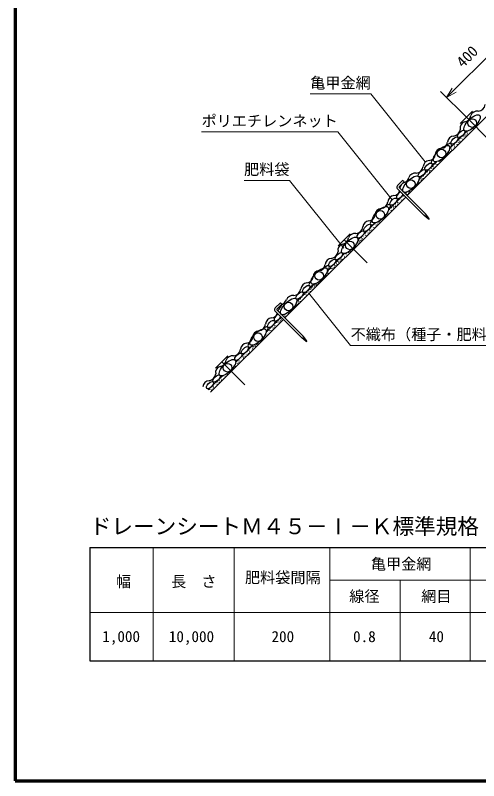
# Model space of a CAD drawing. Units: millimetres, scale not verified. Extents: x 200 to 8200, y 200 to 5838.
# Drawn here: x 200 to 2343, y 200 to 3739 of the extents above; entities that cross this region are included whole.
import ezdxf
from ezdxf.enums import TextEntityAlignment as Align

# ---------------------------------------------------------------- set-up
doc = ezdxf.new("R2010")
doc.units = ezdxf.units.MM
doc.header["$LTSCALE"] = 20
doc.layers.add('C-MTR', color=5, linetype='Continuous')
doc.layers.add('C-MTR-TXT', color=5, linetype='Continuous')
for name, color, linetype, lineweight in [('C-MTR-FRAM', 5, 'Continuous', 25), ('C-MTR-LINE', 5, 'Continuous', 13), ('C-STR', 1, 'Continuous', 25), ('C-STR-DIM', 1, 'Continuous', 13), ('C-STR-HTXT', 1, 'Continuous', 13), ('C-TTL', 2, 'Continuous', 70)]:
    doc.layers.add(name, color=color, linetype=linetype, lineweight=lineweight)
doc.styles.add('ＭＳ ゴシック', font='')
doc.styles.get('ＭＳ ゴシック').set_extended_font_data('MS Gothic')

msp = doc.modelspace()

# ---------------------------------------------------------------- linework, layer by layer
at = {"layer": 'C-MTR-FRAM'}
for p, q in [((544.33, 1277.72), (4150.03, 1277.72)), ((545.14, 1277.72), (545.14, 754.72)), ((545.14, 754.72), (4150.03, 754.72))]:
    msp.add_line(p, q, dxfattribs=at)
at = {"layer": 'C-MTR-LINE'}
for p, q in [((836.84, 1277.72), (836.84, 754.72)), ((1212.76, 1277.72), (1212.76, 754.72)), ((1655.3, 1277.72), (1655.3, 754.72)), ((2303.77, 1277.72), (2303.77, 754.72)), ((1655.3, 1127.72), (4150.03, 1127.72)), ((1979.54, 1127.72), (1979.54, 754.72)), ((545.14, 977.72), (4150.03, 977.72))]:
    msp.add_line(p, q, dxfattribs=at)
at = {"layer": 'C-STR', "color": 7}
for p, q in [((2011.87, 2905.36), (2571.09, 3464.59)), ((2314.15, 3296.05), (2257.58, 3239.48)), ((2391.93, 3161.7), (2285.86, 3267.77)), ((2208.66, 3123.37), (2288.84, 3203.55)), ((2067.24, 2981.94), (2147.42, 3062.13)), ((1968.08, 2952.47), (1991.37, 2975.78)), ((1997.74, 2969.41), (1991.37, 2975.78)), ((1966.22, 2938.05), (2090.08, 2814.27)), ((1976.19, 2940.81), (2096.44, 2820.63)), ((1997.74, 2969.41), (1976.49, 2948.15)), ((1925.81, 2840.52), (1994.8, 2909.5)), ((2001.26, 2915.97), (2006, 2920.71)), ((1446.18, 2339.68), (2005.41, 2898.9)), ((2109.88, 2798.72), (2090.08, 2814.27)), ((2112, 2800.84), (2096.44, 2820.63)), ((2109.88, 2798.72), (2114.48, 2796.24)), ((2114.48, 2796.24), (2112, 2800.84)), ((1784.39, 2699.1), (1864.58, 2779.29)), ((1749.29, 2729.54), (1692.72, 2672.97)), ((1827.07, 2595.19), (1721, 2701.26)), ((1642.97, 2557.68), (1723.16, 2637.87)), ((1501.55, 2416.26), (1581.73, 2496.44)), ((1402.4, 2386.79), (1425.69, 2410.09)), ((1432.05, 2403.73), (1425.69, 2410.09)), ((1400.54, 2372.36), (1524.39, 2248.58)), ((1410.51, 2375.12), (1530.75, 2254.95)), ((1432.05, 2403.73), (1410.81, 2382.47)), ((1360.13, 2274.84), (1429.11, 2343.82)), ((1435.58, 2350.29), (1440.31, 2355.02)), ((1102.73, 1996.23), (1439.72, 2333.22)), ((1544.19, 2233.03), (1524.39, 2248.58)), ((1546.31, 2235.15), (1530.75, 2254.95)), ((1544.19, 2233.03), (1548.79, 2230.56)), ((1548.79, 2230.56), (1546.31, 2235.15)), ((1218.71, 2133.42), (1298.89, 2213.6)), ((1183.03, 2164.42), (1126.46, 2107.86)), ((1260.81, 2030.07), (1154.75, 2136.14)), ((1092.12, 2006.83), (1157.47, 2072.18))]:
    msp.add_line(p, q, dxfattribs=at)
at = {"layer": 'C-STR', "color": 3}
for centre, radius in [((2312.39, 3241.24), 20), ((2170.97, 3099.82), 20), ((2196.34, 3095.35), 0.3), ((2029.55, 2958.4), 20), ((1888.13, 2816.98), 20), ((1746.7, 2675.55), 20), ((1605.28, 2534.13), 20), ((1463.86, 2392.71), 20), ((1322.44, 2251.29), 20), ((1181.02, 2109.87), 20)]:
    msp.add_circle(centre, radius, dxfattribs=at)
at = {"layer": 'C-STR', "color": 7}
for centre in [(2334.49, 3231.89), (2341.86, 3240.87), (2283.92, 3193.21), (2286.91, 3185.92), (2288.98, 3197.46), (2290.29, 3192.9), (2298.53, 3202.39), (2298.87, 3196.27), (2306.24, 3205.25), (2315.52, 3215.1), (2323.6, 3220.29), (2244.77, 3151.51), (2251.29, 3150.3), (2251.66, 3160.27), (2257.45, 3155.04), (2260.42, 3170.33), (2260.57, 3160.15), (2268.65, 3165.34), (2269.74, 3179.65), (2271.28, 3172.24), (2275.38, 3183.12), (2279.54, 3184.83), (2279.54, 3176.94), (2215.02, 3124.6), (2216.33, 3117.29), (2224.59, 3129.88), (2224.59, 3121.99), (2230.05, 3139.4), (2231.96, 3130.97), (2237.31, 3147.78), (2243.92, 3141.32), (2188.97, 3086.37), (2205.62, 3105.2), (2213.7, 3110.39), (2143.46, 3051.93), (2148.18, 3060.33), (2150.67, 3050.25), (2158.75, 3055.44), (2161.38, 3062.34), (2169.65, 3067.04), (2177.01, 3076.02), (2105.12, 3014.7), (2114.69, 3019.98), (2114.7, 3012.09), (2122.06, 3021.08), (2124.14, 3032.61), (2128.86, 3041.01), (2133.68, 3037.54), (2134.02, 3031.42), (2141.39, 3040.4), (2069.19, 2977.66), (2073.91, 2986.06), (2078.73, 2982.59), (2079.07, 2976.47), (2086.44, 2985.45), (2088.51, 2996.98), (2093.24, 3005.38), (2095.72, 2995.3), (2103.8, 3000.49), (2106.43, 3007.39), (2043.69, 2942.7), (2048.85, 2945.54), (2051.48, 2952.44), (2055.65, 2953.04), (2059.75, 2957.15), (2063.01, 2962.02), (2067.11, 2966.13), (1994.45, 2904.9), (2010.14, 2918.61), (2012.17, 2911.18), (2017.35, 2916.93), (2023.78, 2927.65), (2025.42, 2922.12), (2028.05, 2929.02), (2036.32, 2933.72), (1959.29, 2867.76), (1964.01, 2876.16), (1968.83, 2872.7), (1969.17, 2866.57), (1976.54, 2875.55), (1978.61, 2887.09), (1983.34, 2895.49), (1985.83, 2885.4), (1989.47, 2895.25), (1993.9, 2890.59), (2003.16, 2899.85), (1923.66, 2832.14), (1928.39, 2840.54), (1938.95, 2835.64), (1940.27, 2849.85), (1941.58, 2842.54), (1949.84, 2855.13), (1949.85, 2847.25), (1957.22, 2856.23), (1903.55, 2802.56), (1912.84, 2812.41), (1920.91, 2817.61), (1923.54, 2824.51), (1930.88, 2830.45), (1855.4, 2767.55), (1860.79, 2772.25), (1865.96, 2762.66), (1867.29, 2776.86), (1868.59, 2769.56), (1876.85, 2782.14), (1876.86, 2774.26), (1884.23, 2783.24), (1896.19, 2793.58), (1818.49, 2730.64), (1829.05, 2725.74), (1830.38, 2739.95), (1831.68, 2732.65), (1839.94, 2745.23), (1839.95, 2737.35), (1843.9, 2753.86), (1847.32, 2746.33), (1850.68, 2759.15), (1857.89, 2757.47), (1784.99, 2690.28), (1787.99, 2697.34), (1792.37, 2691.38), (1794.44, 2702.91), (1798.55, 2697.34), (1799.16, 2711.31), (1803.99, 2707.85), (1804.33, 2701.72), (1808.02, 2717.84), (1811.69, 2710.7), (1813.77, 2722.24), (1820.98, 2720.55), (1756.74, 2655.76), (1766.03, 2665.61), (1774.1, 2670.8), (1776.73, 2677.7), (1785, 2682.4), (1708.59, 2620.74), (1714.65, 2622.01), (1720.48, 2630.05), (1721.78, 2622.75), (1730.04, 2635.33), (1730.05, 2627.45), (1737.42, 2636.43), (1742.7, 2641.85), (1749.38, 2646.78), (1677.8, 2587.15), (1684.54, 2593.01), (1688.67, 2587.67), (1689.27, 2601.41), (1694.09, 2597.95), (1694.43, 2591.83), (1697.85, 2608.37), (1701.79, 2600.81), (1703.87, 2612.34), (1706.01, 2605.65), (1711.08, 2610.66), (1719.15, 2615.85), (1644.41, 2552.57), (1648.81, 2551.14), (1648.92, 2557.39), (1653.64, 2565.79), (1656.13, 2555.71), (1660.15, 2567.62), (1664.21, 2560.9), (1665.53, 2575.1), (1666.84, 2567.8), (1675.09, 2580.38), (1675.1, 2572.5), (1682.47, 2581.48), (1620.15, 2517.55), (1627.52, 2526.53), (1639.14, 2543), (1639.48, 2536.88), (1646.85, 2545.86), (1569.19, 2478.31), (1574.64, 2483.12), (1577.39, 2478.74), (1579.37, 2491.52), (1584.19, 2488.05), (1584.53, 2481.93), (1587.15, 2495.32), (1591.9, 2490.91), (1595.15, 2496.49), (1601.18, 2500.76), (1609.26, 2505.95), (1615.27, 2512.36), (1532.49, 2442.34), (1540, 2449.33), (1546.23, 2445.81), (1547.63, 2456.57), (1554.31, 2451), (1555.66, 2464.59), (1565.2, 2470.49), (1565.2, 2462.6), (1572.57, 2471.58), (1500.68, 2410.26), (1510.25, 2415.54), (1510.25, 2407.65), (1517.62, 2416.63), (1519.69, 2428.17), (1529.24, 2433.1), (1529.58, 2426.98), (1536.95, 2435.96), (1474.63, 2372.03), (1482, 2381.01), (1491.28, 2390.86), (1499.36, 2396.05), (1501.99, 2402.95), (1426.97, 2337.03), (1445.73, 2355.31), (1447.04, 2348), (1455.3, 2352.7), (1462.67, 2361.68), (1390.78, 2300.36), (1400.35, 2305.64), (1407.72, 2306.73), (1409.8, 2318.27), (1414.52, 2326.67), (1419.34, 2323.2), (1419.68, 2317.08), (1427.05, 2326.06), (1430.22, 2332.97), (1437.47, 2334.17), (1364.39, 2268.25), (1368.02, 2277.07), (1372.1, 2271.11), (1373.95, 2275.56), (1374.17, 2282.64), (1378.89, 2291.04), (1381.38, 2280.96), (1389.46, 2286.15), (1392.09, 2293.05), (1400.36, 2297.75), (1334.51, 2231.2), (1345.41, 2242.81), (1352.77, 2251.79), (1359.07, 2261.86), (1364.73, 2262.13), (1290.45, 2195.74), (1297.82, 2196.84), (1299.07, 2203.33), (1299.9, 2208.37), (1309.44, 2213.3), (1309.78, 2207.18), (1317.15, 2216.16), (1322.17, 2221.02), (1326.43, 2226.01), (1249.67, 2161.82), (1262.2, 2161.21), (1264.27, 2172.74), (1269, 2181.15), (1271.49, 2171.06), (1279.56, 2176.25), (1280.88, 2190.46), (1282.19, 2183.15), (1290.46, 2187.86), (1225.93, 2135.51), (1227.24, 2128.2), (1235.5, 2140.79), (1235.51, 2132.91), (1242.88, 2141.89), (1244.95, 2153.42), (1254.49, 2158.36), (1254.83, 2152.23), (1199.88, 2097.28), (1207.25, 2106.26), (1216.54, 2116.11), (1224.61, 2121.3), (1151.97, 2059.6), (1153.09, 2053.08), (1159.1, 2071.25), (1161.59, 2061.16), (1169.66, 2066.35), (1172.29, 2073.26), (1180.56, 2077.96), (1187.93, 2086.94), (1116.03, 2025.61), (1117.34, 2018.31), (1125.6, 2030.89), (1125.61, 2023.01), (1132.98, 2031.99), (1135.05, 2043.52), (1143.4, 2051.96), (1144.93, 2042.33), (1104.15, 2016.3), (1106.64, 2006.21), (1114.71, 2011.4)]:
    msp.add_circle(centre, 0.3, dxfattribs=at)
at = {"layer": 'C-STR'}
for centre, radius, start, end in [((2335.16, 3265.69), 30.42, 78.88791, 161.11209), ((2337.33, 3331.09), 35.75, 275.92465, 352.39909), ((2276.03, 3277.6), 30.42, 273.88791, 356.11209), ((2287.94, 3218.47), 30.42, 108.88791, 191.11209), ((2222.54, 3216.3), 35.75, 277.60091, 354.07535), ((2168.64, 3154.65), 30.42, 273.88791, 356.11209), ((2229.33, 3150.52), 30.42, 93.88791, 176.11209), ((2172.76, 3093.95), 30.42, 93.88791, 176.11209), ((2112.07, 3098.08), 30.42, 273.88791, 356.11209), ((2116.19, 3037.38), 30.42, 93.88791, 176.11209), ((2048.24, 2978.77), 30.42, 78.88791, 161.11209), ((2050.41, 3044.17), 35.75, 275.92465, 352.39909), ((1991.28, 2993.66), 28.63, 282.77892, 349.85859), ((2010.13, 2936.72), 31.6, 113.34722, 176.90965), ((1953.1, 2875.21), 30.42, 93.88791, 176.11209), ((1946.31, 2940.99), 35.75, 277.60091, 334.62419), ((1887.2, 2880.96), 35.75, 277.60091, 354.07535), ((1893.99, 2815.18), 30.42, 93.88791, 176.11209), ((1833.3, 2819.31), 30.42, 273.88791, 356.11209), ((1771.64, 2765.4), 35.75, 275.92465, 352.39909), ((1837.42, 2758.61), 30.42, 93.88791, 176.11209), ((1769.47, 2700), 30.42, 78.88791, 161.11209), ((1710.35, 2711.91), 30.42, 273.88791, 356.11209), ((1722.26, 2652.79), 30.42, 108.88791, 191.11209), ((1656.85, 2650.61), 35.75, 277.60091, 354.07535), ((1602.95, 2588.96), 30.42, 273.88791, 356.11209), ((1663.64, 2584.84), 30.42, 93.88791, 176.11209), ((1607.08, 2528.27), 30.42, 93.88791, 176.11209), ((1546.38, 2532.39), 30.42, 273.88791, 356.11209), ((1550.51, 2471.7), 30.42, 93.88791, 176.11209), ((1482.56, 2413.09), 30.42, 78.88791, 161.11209), ((1484.73, 2478.49), 35.75, 275.92465, 352.39909), ((1404.45, 2450.81), 56.66, 303.7058, 330.52677), ((1478.52, 2353.08), 66.15, 130.11633, 164.43043), ((1387.42, 2309.52), 30.42, 93.88791, 176.11209), ((1380.63, 2375.3), 35.75, 277.60091, 334.62419), ((1321.52, 2315.28), 35.75, 277.60091, 354.07535), ((1328.31, 2249.5), 30.42, 93.88791, 176.11209), ((1267.61, 2253.62), 30.42, 273.88791, 356.11209), ((1205.96, 2199.72), 35.75, 275.92465, 352.39909), ((1271.74, 2192.93), 30.42, 93.88791, 176.11209), ((1203.79, 2134.32), 30.42, 78.88791, 161.11209), ((1144.66, 2146.23), 30.42, 273.88791, 356.11209), ((1156.57, 2087.1), 30.42, 108.88791, 191.11209), ((1091.17, 2084.93), 35.75, 277.60091, 354.07535), ((1097.96, 2019.15), 30.42, 93.88791, 176.11209)]:
    msp.add_arc(centre, radius, start, end, dxfattribs=at)
at = {"layer": 'C-STR', "color": 7}
for centre, radius, start, end in [((1976.77, 2944.02), 12.12, 135.76262, 209.53793), ((1979.73, 2944.34), 5, 130.3409, 225.01704), ((1411.08, 2378.33), 12.12, 135.76262, 209.53793), ((1414.04, 2378.66), 5, 130.3409, 225.01704), ((1099.42, 2007.9), 0.3, 45, 176.71332), ((1099.42, 2007.9), 0.3, 273.28668, 45)]:
    msp.add_arc(centre, radius, start, end, dxfattribs=at)
for centre, major_axis, ratio in [((2312.39, 3241.24), (35.36, 35.36), 0.4), ((2261.89, 3190.74), (15.15, 15.15), 0.466667), ((2231.58, 3160.43), (15.15, 15.15), 0.466667), ((2170.97, 3099.82), (35.36, 35.36), 0.4), ((2110.36, 3039.21), (15.15, 15.15), 0.466667), ((2080.06, 3008.91), (15.15, 15.15), 0.466667), ((2029.55, 2958.4), (35.36, 35.36), 0.4), ((1948.74, 2877.59), (15.15, 15.15), 0.466667), ((1888.13, 2816.98), (35.36, 35.36), 0.4), ((1827.52, 2756.37), (15.15, 15.15), 0.466667), ((1797.28, 2725.99), (15.15, 15.15), 0.466667), ((1746.7, 2675.55), (35.36, 35.36), 0.4), ((1696.19, 2625.05), (15.15, 15.15), 0.466667), ((1665.89, 2594.74), (15.15, 15.15), 0.466667), ((1605.28, 2534.13), (35.36, 35.36), 0.4), ((1544.68, 2473.52), (15.15, 15.15), 0.466667), ((1514.37, 2443.22), (15.15, 15.15), 0.466667), ((1463.86, 2392.71), (35.36, 35.36), 0.4), ((1383.05, 2311.91), (15.15, 15.15), 0.466667), ((1322.44, 2251.29), (35.36, 35.36), 0.4), ((1261.83, 2190.68), (15.15, 15.15), 0.466667), ((1261.83, 2190.68), (15.15, 15.15), 0.466667), ((1231.52, 2160.38), (15.15, 15.15), 0.466667), ((1231.52, 2160.38), (15.15, 15.15), 0.466667), ((1181.02, 2109.87), (35.36, 35.36), 0.4), ((1130.51, 2059.36), (15.15, 15.15), 0.466667), ((1100.2, 2029.06), (15.15, 15.15), 0.466667)]:
    msp.add_ellipse(centre, major_axis=major_axis, ratio=ratio, dxfattribs=at)
for centre, major_axis, ratio, start_param, end_param in [((2202.28, 3131.13), (14.14, 14.14), 0.5, 4.6639847, 7.9023629), ((2139.65, 3068.5), (14.14, 14.14), 0.5, 1.5224109, 4.7607889), ((1979, 2907.95), (15.15, 15.15), 0.466667, 0.9618545, 5.3216084), ((1919.44, 2848.29), (14.14, 14.14), 0.5, 4.6639847, 7.9023629), ((1856.81, 2785.66), (14.14, 14.14), 0.5, 1.5224109, 4.7607889), ((1636.6, 2565.45), (14.14, 14.14), 0.5, 4.6639847, 7.9023629), ((1573.97, 2502.82), (14.14, 14.14), 0.5, 1.5224109, 4.7607889), ((1413.36, 2342.21), (15.15, 15.15), 0.466667, 0.9610637, 5.3223992), ((1353.75, 2282.61), (14.14, 14.14), 0.5, 4.6639847, 7.9023629), ((1291.13, 2219.98), (14.14, 14.14), 0.5, 1.5224109, 4.7607889)]:
    msp.add_ellipse(centre, major_axis=major_axis, ratio=ratio, start_param=start_param, end_param=end_param, dxfattribs=at)
at = {"layer": 'C-STR-DIM'}
for p, q in [((2194.83, 3358.8), (2477.67, 3641.64)), ((2194.83, 3358.8), (2219.83, 3402.1)), ((2287.64, 3265.99), (2166.55, 3387.08)), ((2194.83, 3358.8), (2238.13, 3383.8))]:
    msp.add_line(p, q, dxfattribs=at)
at = {"layer": 'C-STR-HTXT'}
for p, q in [((1563.81, 3375.82), (1843.81, 3375.82)), ((1843.81, 3375.82), (2095.29, 3061.77)), ((1061.53, 3199.99), (1691.53, 3199.99)), ((1691.53, 3199.99), (1943.01, 2885.95)), ((1257.84, 2975.9), (1467.84, 2975.9)), ((1467.84, 2975.9), (1719.31, 2661.86)), ((1555.68, 2456.29), (1750.76, 2212.68)), ((1750.76, 2212.68), (3360.76, 2212.68))]:
    msp.add_line(p, q, dxfattribs=at)
at = {"layer": 'C-TTL'}
msp.add_lwpolyline([(200, 200), (8200, 200), (8200, 5740), (200, 5740)], close=True, dxfattribs=at)

# ---------------------------------------------------------------- texts
at = {"layer": 'C-MTR', "style": 'ＭＳ ゴシック'}
msp.add_text('ドレーンシートＭ４５－Ⅰ－Ｋ標準規格', height=73.31, dxfattribs=at).set_placement((544.33, 1317.72), align=Align.BOTTOM_LEFT)
at = {"layer": 'C-MTR-TXT', "style": 'ＭＳ ゴシック'}
msp.add_text('亀甲金網', height=51.32, dxfattribs=at).set_placement((1844.66, 1202.29), align=Align.MIDDLE_LEFT)
msp.add_text('肥料袋間隔', height=51.32, dxfattribs=at).set_placement((1437.1, 1098.72), align=Align.BOTTOM_CENTER)
for s, p in [('幅', (700.31, 1121.14)), ('長\u3000さ', (1025.43, 1121.14)), ('線径', (1814.45, 1052.51)), ('網目', (2147.44, 1052.51)), ('1,000', (689.51, 866.92)), ('10,000', (1014.63, 866.56)), ('200', (1437.1, 866.56)), ('0.8', (1814.45, 866.56)), ('40', (2147.44, 866.56))]:
    msp.add_text(s, height=51.32, dxfattribs=at).set_placement(p, align=Align.MIDDLE_CENTER)
at = {"layer": 'C-STR-DIM', "color": 7, "style": 'ＭＳ ゴシック'}
msp.add_text('400', height=51.32, rotation=45, dxfattribs=at).set_placement((2281.53, 3482.68), align=Align.BOTTOM_LEFT)
at = {"layer": 'C-STR-HTXT', "color": 7, "style": 'ＭＳ ゴシック'}
for s, p in [('亀甲金網', (1563.81, 3385.82)), ('ポリエチレンネット', (1061.53, 3209.99)), ('肥料袋', (1257.84, 2985.9)), ('不織布（種子・肥料・土壌改良資材・土壌凝集剤）', (1750.76, 2222.68))]:
    msp.add_text(s, height=51.32, dxfattribs=at).set_placement(p, align=Align.BOTTOM_LEFT)

doc.saveas('drawing.dxf')
